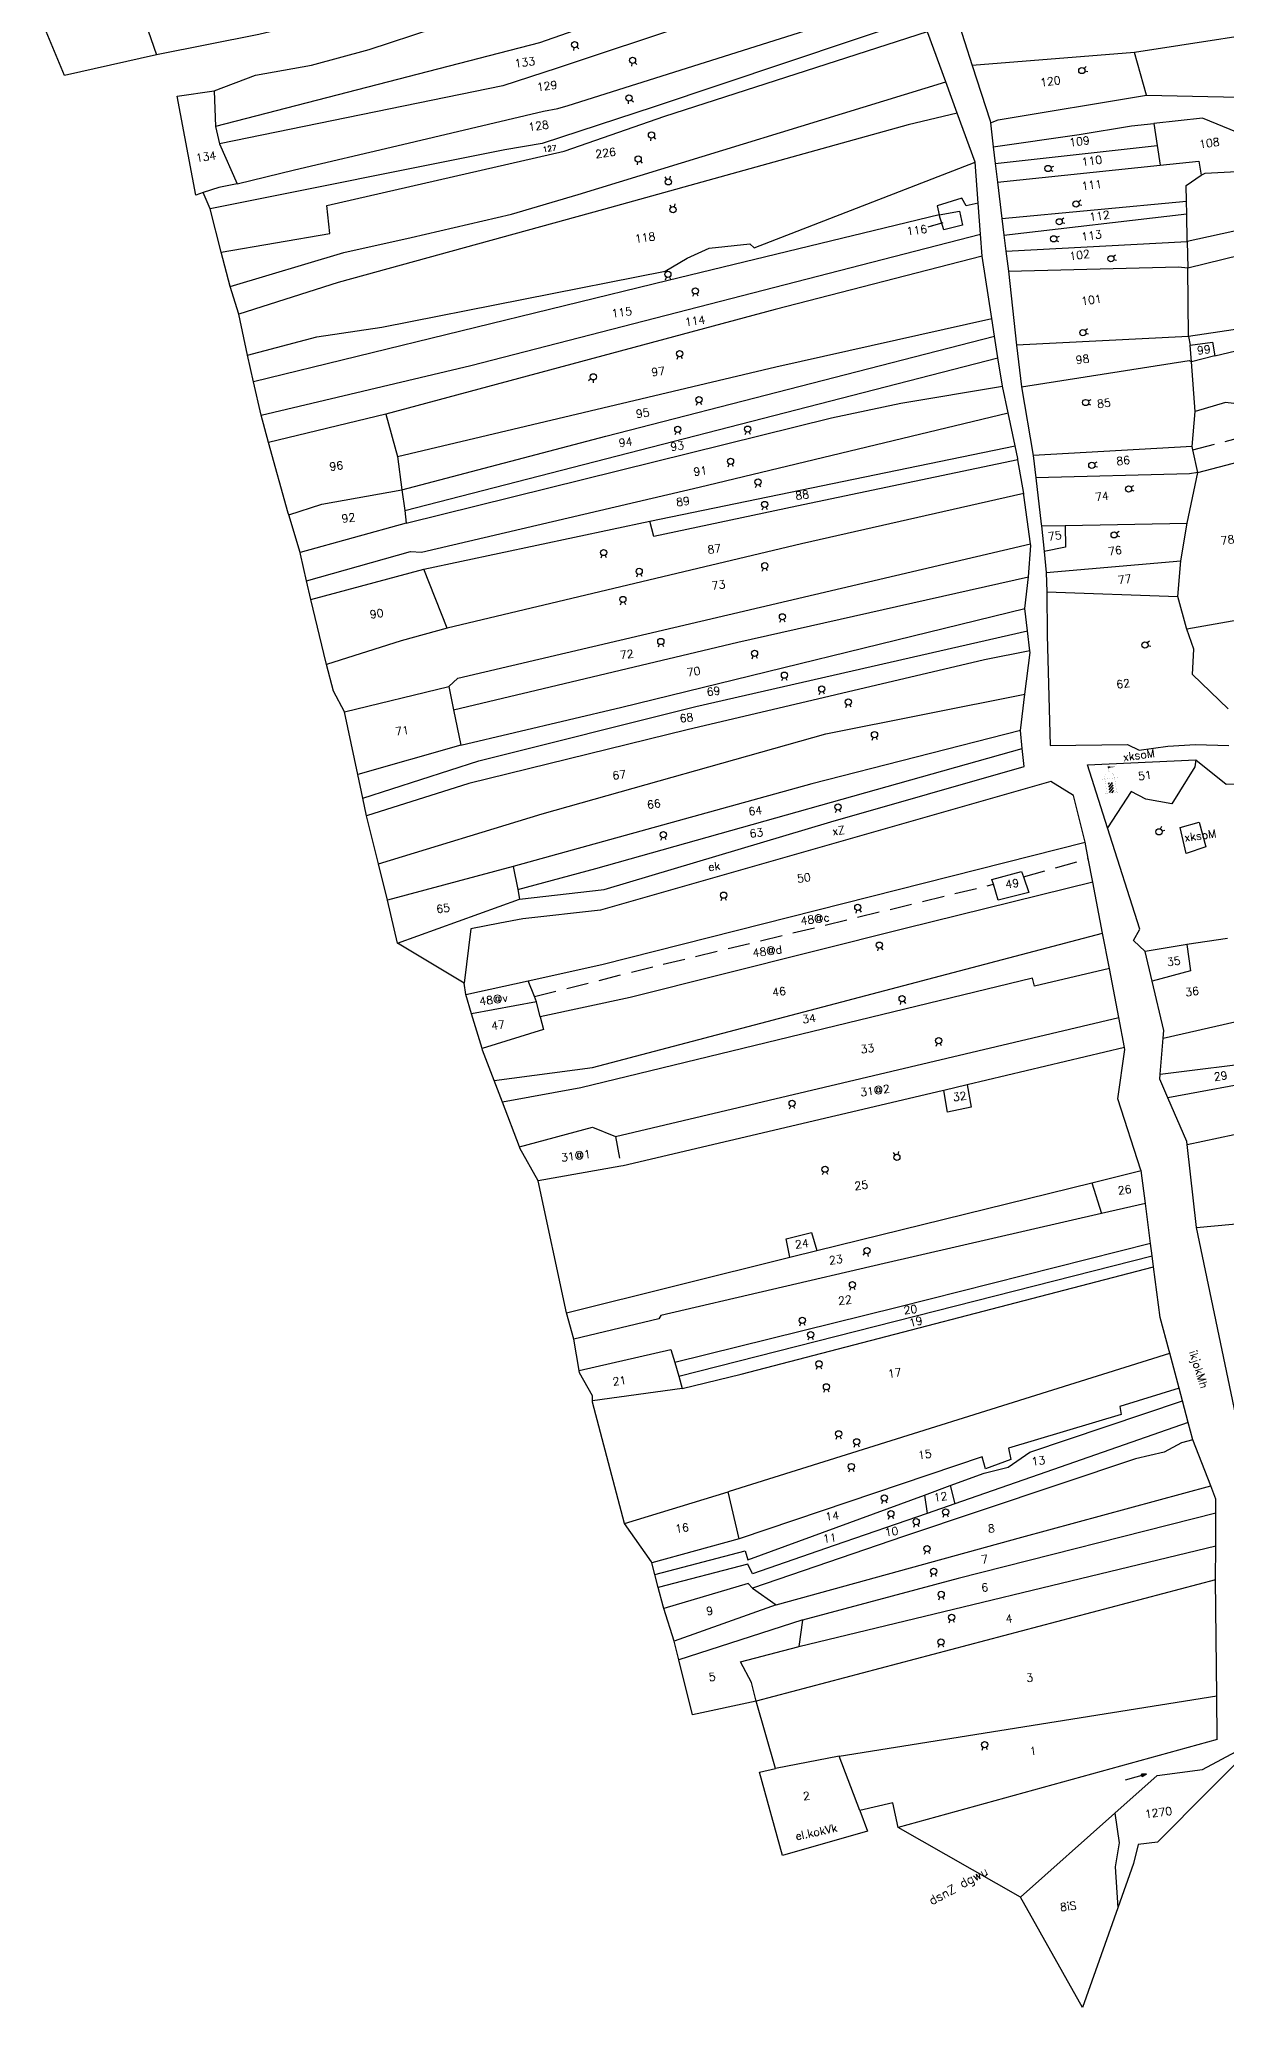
# Model space of a CAD drawing. Header units: metres. Extents: x 299660 to 303543, y 1964825 to 1967747.
# Drawn here: x 300181 to 300697, y 1965243 to 1966098 of the extents above; entities that cross this region are included whole.
import ezdxf

# ---------------------------------------------------------------- set-up
doc = ezdxf.new("R2010")
doc.units = ezdxf.units.M
doc.linetypes.add('DASHED', pattern=[0.75, 0.5, -0.25])
for name, color, linetype in [('OFF', 1, 'Continuous'), ('POLY_PARCEL', 6, 'Continuous'), ('POLY_ROAD', 30, 'Continuous'), ('POLY_SUBPARCEL', 6, 'DASHED'), ('POLY_WATER', 4, 'Continuous'), ('SYM_ARROW', 1, 'Continuous'), ('SYM_WELL', 1, 'Continuous'), ('SYM_WORSHIP', 1, 'Continuous'), ('TEXT_MAPIN', 7, 'Continuous'), ('TEXT_MAPOUT', 7, 'Continuous'), ('TEXT_PARCEL', 7, 'Continuous')]:
    doc.layers.add(name, color=color, linetype=linetype)
doc.styles.get("Standard").update_dxf_attribs({"font": 'simplex.shx'})
doc.dimstyles.get("Standard").update_dxf_attribs({"dimtxt": 0.18, "dimasz": 0.18, "dimexe": 0.18, "dimexo": 0.0625, "dimgap": 0.09, "dimtad": 0, "dimtih": 1, "dimtoh": 1, "dimdec": 4, "dimzin": 0, "dimdsep": 46, "dimtxsty": 'Standard', "dimcen": 0.09, "dimadec": 0, "dimazin": 0, "dimtfac": 1, "dimtdec": 4, "dimtofl": 0, "dimtmove": 0, "dimatfit": 3, "dimfxl": 1, "dimtolj": 1, "dimtzin": 0, "dimarcsym": 0})

# ---------------------------------------------------------------- blocks, each defined once
blk = doc.blocks.new('wwww')
at = {"layer": 'POLY_PARCEL'}
for points in [[(-594.88, 111.19), (-634.53, 101.79), (-692.51, 86.81), (-711.1, 82.73)], [(-713.28, 88.69), (-711.1, 82.73)]]:
    blk.add_lwpolyline(points, dxfattribs=at)
at = {"layer": 'POLY_WATER'}
blk.add_lwpolyline([(-711.1, 82.73), (-727.79, 78.63), (-732.6, 89.49)], dxfattribs=at)
blk = doc.blocks.new('MOTWELL')
for points in [[(-0.15, 0.3), (-0.08, 0.15)], [(0.15, 0.3), (0.08, 0.15)]]:
    blk.add_lwpolyline(points)
blk.add_circle((0, 0), 0.174)
blk = doc.blocks.new('ROADARROW')
h = blk.add_hatch(color=256)
h.paths.add_polyline_path([(0, -1.61), (0.49, -1.61), (0, 0)])
h.paths.add_polyline_path([(0, 0), (-0.49, -1.61), (0, -1.61)])
for points in [[(0, 0), (-0.49, -1.61)], [(0, 0), (0, -7.18)], [(0, 0), (0.49, -1.61)], [(0.49, -1.61), (-0.49, -1.61)]]:
    blk.add_lwpolyline(points)
blk = doc.blocks.new('TEMPLE')
at = {"linetype": 'Continuous'}
blk.add_hatch(color=256, dxfattribs=at).paths.add_polyline_path([(0.28, 5.69), (0.6, 5.75), (0.95, 5.71), (1.39, 5.73), (0.49, 5.85), (0.21, 6.01), (-0.14, 6.06), (-0.15, 5.55), (-0.09, 5.55)])
h = blk.add_hatch(dxfattribs=at)
h.set_pattern_fill('ANSI31', color=256, scale=3.6, style=0)
h.set_pattern_definition([(45, (-94.63405, -100.65248), (-0.318198, 0.318198), [])])
h.paths.add_polyline_path([(-0.51, 2.32), (-0.51, 0), (0.49, 0), (0.49, 2.32)])
at = {"linetype": 'Continuous', "const_width": 0.018}
for points in [[(-1.16, 3.28), (-1.16, 3.69), (-0.97, 4.22), (-0.63, 4.55), (-0.33, 4.73), (-0.16, 4.99), (0.05, 4.8), (0.46, 4.5), (0.69, 4.36), (0.88, 4.09), (1.02, 3.76), (1.06, 3.28)], [(-0.16, 4.99), (-0.14, 6.06), (0.21, 6.01), (0.49, 5.85), (1.39, 5.73), (0.95, 5.71), (0.6, 5.75), (0.28, 5.69), (-0.09, 5.55), (-0.15, 5.55)], [(-1.78, 3.28), (1.75, 3.28)], [(-1.78, 0), (1.78, 0)], [(-1.16, 0), (-1.16, 3.28)], [(-0.51, 0), (-0.51, 2.32), (0.49, 2.32), (0.49, 0)], [(1.06, 0), (1.06, 3.28)]]:
    blk.add_lwpolyline(points, dxfattribs=at)
blk = doc.blocks.new('TEXTARROW')
blk.add_leader([(0, 0), (8.7, 0)], dimstyle='Standard', override={"dimtxt": 2.5, "dimasz": 2.5, "dimexe": 1.25, "dimexo": 0.625, "dimgap": 0.625, "dimtad": 1, "dimtih": 0, "dimtoh": 0, "dimzin": 8, "dimcen": 2.5, "dimtofl": 1})
blk = doc.blocks.new('eferw')
at = {"layer": 'OFF'}
for points in [[(57.4, 492.25), (43.73, 503.17)], [(154, 271.8), (128.8, 290.97)]]:
    blk.add_lwpolyline(points, dxfattribs=at)
at = {"layer": 'POLY_PARCEL'}
for points in [[(28.53, 698.75), (38.22, 700.98), (50.95, 701.53), (64.29, 703.29), (94.55, 708.86), (152.77, 719.05), (162.71, 718.97), (183.91, 720.29)], [(184.71, 714.48), (177.31, 713.38), (176.9, 714.94), (102.5, 699.66), (27.7, 690.73)], [(168.97, 705.48), (105.67, 693.45), (93.05, 691.18), (28.1, 686.72)], [(20.1, 698.64), (28.53, 698.75)], [(22.97, 676.39), (21.3, 676.01), (20.1, 698.64)], [(28.53, 698.75), (27.7, 690.73)], [(30.86, 677.32), (44, 678.71), (67.6, 680.94), (101.35, 684.32), (104.57, 684.47), (106.97, 684.84), (188.28, 699.01)], [(188.87, 694.26), (187.78, 693.72), (126.16, 681.96), (100.05, 677.09), (91.56, 676.85), (24.08, 672.57)], [(27.7, 690.73), (28.1, 686.72)], [(25.24, 662.52), (49.97, 663.41), (50.18, 669.77), (104.69, 674.77), (128.19, 679.5), (189.31, 690.53)], [(28.1, 686.72), (30.86, 677.32)], [(26.15, 654.62), (52.53, 658.75), (68.02, 660.1), (91.08, 662.27), (106.54, 664.66), (191.92, 678.7)], [(234.85, 679.59), (198.23, 681.58)], [(295.75, 676.66), (275.15, 680.39), (234.85, 679.59)], [(236.21, 669.72), (234.85, 679.59)], [(30.86, 677.32), (26.61, 677.01), (22.97, 676.39)], [(24.08, 672.57), (22.97, 676.39)], [(25.24, 662.52), (24.08, 672.57)], [(193.51, 671.44), (182.19, 670.25), (111.75, 660.55), (50.4, 652.3), (27.26, 648.17)], [(200.61, 668.24), (202.42, 668.68), (236.21, 669.72)], [(236.21, 669.72), (249.91, 667.55), (267.43, 664.86), (293.7, 657.84), (298.01, 661.98)], [(26.15, 654.62), (25.24, 662.52)], [(27.97, 638.81), (43.98, 640.81), (58.79, 641.02), (123.66, 644.99), (128.96, 647.2), (134.14, 648.79), (143.3, 648.49), (144.16, 647.47), (196.03, 659.96)], [(200.54, 662.83), (220.03, 662.99), (231.98, 663.37), (237.01, 663.23)], [(256.35, 658.02), (255.44, 658.65), (248.08, 662.93), (237.01, 663.23)], [(237.01, 663.23), (237.11, 658.17)], [(200.48, 659.03), (237.11, 658.17)], [(237.11, 658.17), (237.2, 653.71)], [(27.26, 648.17), (26.15, 654.62)], [(195.49, 650.69), (192.7, 650.5), (191.95, 652.35), (186.27, 651.32), (186.39, 649.3)], [(200.42, 654.79), (237.2, 653.71)], [(237.2, 653.71), (245.91, 653.46), (246, 650.27)], [(27.97, 638.81), (27.26, 648.17)], [(186.39, 649.3), (124.01, 642.77), (28.53, 632.64)], [(200.31, 646.58), (241.98, 644.86)], [(241.98, 644.86), (242.39, 648.42), (246, 650.27)], [(246, 650.27), (246.95, 650.55), (255.49, 649.86)], [(29.22, 624.99), (77.48, 629.79), (195.08, 643.75)], [(200.26, 642.84), (241.65, 642.04)], [(240.93, 635.92), (241.65, 642.04)], [(241.65, 642.04), (241.98, 644.86)], [(28.53, 632.64), (27.97, 638.81)], [(194.79, 638.76), (147.03, 633.12), (57.04, 621.46)], [(200.22, 639.2), (240.93, 635.92)], [(296.64, 637.37), (270.88, 633.89), (266.81, 638.01), (240.93, 635.92)], [(200.15, 634.63), (238.2, 630.52), (240.25, 629.96)], [(240.93, 635.92), (240.25, 629.96)], [(29.22, 624.99), (28.53, 632.64)], [(238.36, 614.63), (240.25, 629.96)], [(240.25, 629.96), (264.37, 632.54), (282.06, 626.89), (283.29, 627.25), (292.76, 628.22)], [(30.08, 618.71), (29.22, 624.99)], [(58.39, 611.66), (145.4, 620.29), (195.02, 624.57)], [(57.04, 621.46), (30.08, 618.71)], [(57.04, 621.46), (58.39, 611.66)], [(58.37, 604.15), (105.46, 609.95), (195.11, 620.57)], [(32.37, 601.94), (32.3, 602.38), (30.08, 618.71)], [(58.36, 599.43), (195.23, 615.63)], [(238.36, 614.63), (199.78, 617.9)], [(58.39, 611.66), (58.37, 604.15)], [(238.24, 608.92), (238.44, 612.69)], [(273.28, 612.52), (273.46, 615.18), (238.36, 614.63)], [(238.36, 614.63), (238.44, 612.69)], [(238.44, 612.69), (243.5, 612.66), (243.64, 609.56)], [(243.64, 609.56), (273.28, 612.52)], [(58.35, 596.57), (156.32, 607.28), (172.21, 608.45), (195.37, 609.19)], [(199.58, 608.46), (237.81, 609.28), (238.24, 608.92)], [(237.63, 597.76), (238.24, 608.92)], [(243.64, 609.56), (238.24, 608.92)], [(32.37, 601.94), (40.07, 603.34), (58.37, 604.15)], [(34.38, 586.68), (58.45, 590.08), (60.86, 589.64), (124.7, 595.8), (195.83, 603.07)], [(58.37, 604.15), (58.36, 599.43)], [(274.49, 601.95), (256.31, 602.87), (246.43, 598.4), (244.61, 598.82), (237.63, 597.76)], [(33.8, 593.22), (32.37, 601.94)], [(58.36, 599.43), (58.35, 596.57)], [(235.85, 590.06), (237.63, 597.76)], [(58.35, 596.57), (33.8, 593.22)], [(112.71, 589.67), (196.41, 595.47)], [(34.38, 586.68), (33.86, 592.85), (33.8, 593.22)], [(60.88, 585.76), (112.71, 589.67)], [(196.63, 592.26), (145.93, 588.62), (113.11, 586.16), (112.71, 589.67)], [(235.85, 590.06), (200.15, 592.77)], [(235.92, 589.24), (235.85, 590.06)], [(236.35, 584.04), (235.92, 589.24)], [(34.74, 582.38), (34.38, 586.68)], [(34.74, 582.38), (60.88, 585.76)], [(64.28, 571.93), (60.88, 585.76)], [(196.89, 584.64), (145.84, 580.04), (64.28, 571.93)], [(236.35, 584.04), (234.47, 584.05), (200.07, 587.74)], [(236.35, 584.04), (257.51, 586.66)], [(36.3, 567.45), (36.26, 567.75), (34.74, 582.38)], [(232.41, 573.07), (236.35, 584.04)], [(205.2, 576.24), (204.63, 571.43), (199.69, 571.11)], [(199.87, 576.86), (205.2, 576.24)], [(205.2, 576.24), (232.41, 573.07)], [(64.28, 571.93), (53.64, 570.48), (36.3, 567.45)], [(62.92, 558.87), (65.16, 560.48), (196.9, 573.21)], [(229.9, 564.87), (232.41, 573.07)], [(38.86, 556.36), (37.04, 561.29), (36.3, 567.45)], [(63.27, 553.53), (128.66, 560.1), (195.44, 565.89)], [(199.54, 566.33), (229.9, 564.87)], [(228.17, 557.01), (229.9, 564.87)], [(38.86, 556.36), (62.92, 558.87)], [(62.92, 558.87), (63.27, 553.53)], [(63.8, 545.44), (100.89, 549.07), (193.66, 558.94)], [(199.11, 561.97), (228.17, 557.01)], [(39.96, 542), (38.86, 556.36)], [(40.38, 536.59), (67.38, 541.42), (117.39, 546.96), (193.61, 553.92)], [(63.27, 553.53), (63.8, 545.44)], [(229.19, 549.47), (229.15, 549.67), (228.17, 557.01)], [(193.57, 549.38), (183.13, 548.73), (114.75, 542.04), (64.46, 536.68), (40.69, 532.5)], [(235.98, 530.44), (229.09, 539.18), (230.12, 544.79), (229.19, 549.47)], [(245.99, 550.19), (229.19, 549.47)], [(63.8, 545.44), (39.96, 542)], [(40.38, 536.59), (39.96, 542)], [(40.69, 532.5), (40.38, 536.59)], [(41.92, 521.42), (79.88, 527.65), (145.59, 537), (191.15, 539.84)], [(41.92, 521.42), (40.69, 532.5)], [(189.04, 531.87), (140.94, 526.28), (71.84, 516.83)], [(72.17, 511.52), (90.2, 513.86), (188.92, 527.8)], [(42.85, 513.04), (41.92, 521.42)], [(227.24, 520.1), (226.82, 518.52), (220.58, 510.99), (214.93, 512.8), (211.88, 514.96), (205.53, 507.57)], [(71.84, 516.83), (42.85, 513.04)], [(71.84, 516.83), (72.17, 511.52)], [(43.73, 503.17), (42.85, 513.04)], [(72.17, 511.52), (72.31, 509.36)], [(71.78, 490.9), (88.64, 492.3), (200.11, 505.07)], [(178.18, 499.54), (185.07, 500.38), (185.31, 499.14)], [(178.38, 498.4), (178.18, 499.54)], [(185.31, 499.14), (186.02, 495.5), (179.01, 494.72), (178.38, 498.4)], [(57.46, 489.72), (57.4, 492.25)], [(200.62, 495.86), (157.35, 491.17), (94.01, 484.09), (73.34, 482.45)], [(57.46, 489.72), (71.78, 490.9)], [(58.17, 485.21), (57.46, 489.72)], [(72.97, 485.96), (58.17, 485.21)], [(59.44, 477.14), (58.17, 485.21)], [(61.17, 469.65), (83.52, 469.58), (201.27, 484.19)], [(73.34, 482.45), (72.97, 485.96)], [(73.34, 482.45), (73.72, 479.53), (59.44, 477.14)], [(219.72, 479.13), (219.29, 479.12), (210.23, 478.83)], [(219.72, 479.13), (219.72, 473.22), (210.88, 472.07)], [(228.93, 479.3), (219.72, 479.13)], [(61.17, 469.65), (59.49, 476.81), (59.44, 477.14)], [(201.72, 476.14), (184.48, 474.46), (184.27, 476.29), (80.27, 465.45), (62.36, 464.56)], [(62.36, 464.56), (61.17, 469.65)], [(86.58, 453.56), (202.35, 464.95)], [(64.8, 454.09), (62.36, 464.56)], [(211.61, 459.02), (234.11, 461.06)], [(64.8, 454.09), (81.68, 456.33), (86.58, 453.56)], [(202.73, 458.04), (166.55, 454.48)], [(67.95, 445.99), (64.87, 453.8), (64.8, 454.09)], [(161.12, 453.95), (160.78, 453.91), (87.39, 446.77)], [(166.55, 454.48), (166.75, 449.42), (161.31, 448.95), (161.12, 453.95)], [(166.55, 454.48), (161.12, 453.95)], [(209.88, 451.07), (234.1, 450.81)], [(234.1, 450.81), (233.92, 446.65), (210.88, 445.52)], [(86.88, 446.75), (67.95, 445.99)], [(70.35, 415.68), (67.95, 445.99)], [(87.39, 446.77), (86.88, 446.75)], [(213.76, 434.56), (256.91, 437.83), (256.77, 439.04), (268.69, 440.28)], [(191.36, 428.9), (202.71, 430.13)], [(121.8, 421.39), (121.52, 425.57), (127.4, 426.23), (127.99, 422.06)], [(127.99, 422.06), (191.36, 428.9)], [(191.36, 428.9), (192.62, 421.77)], [(70.35, 415.68), (121.8, 421.39)], [(192.62, 421.77), (142.66, 417.16), (91.28, 412.24), (90.74, 411.62), (71.19, 409.57)], [(121.8, 421.39), (122.11, 421.42), (127.99, 422.06)], [(202.68, 422.7), (192.62, 421.77)], [(71.19, 409.57), (70.35, 415.68)], [(202.64, 413.62), (144.2, 406.92), (92.96, 401.34)], [(213.39, 415.81), (257.22, 413.93)], [(71.38, 402.44), (71.19, 409.57)], [(93.44, 398.19), (202.62, 410.78)], [(93.87, 395.37), (107.44, 396.76), (202.61, 408.34)], [(71.38, 402.44), (92.49, 404.41), (92.96, 401.34)], [(73.48, 395.31), (73.66, 396.42), (71.4, 401.93), (71.38, 402.44)], [(92.96, 401.34), (93.44, 398.19)], [(76.91, 367.02), (73.43, 394.97), (73.48, 395.31)], [(93.87, 395.37), (73.48, 395.31)], [(93.44, 398.19), (93.87, 395.37)], [(101.03, 370.96), (101.29, 371.01), (203.64, 388.57)], [(204.66, 380.48), (190.89, 378.21), (190.94, 376.33), (164.79, 372.22), (165.03, 369.67), (159.07, 368.34), (158.69, 371.11), (102.3, 360.19), (102.02, 360.15)], [(150.71, 365.66), (158.63, 367.4), (164.2, 367.99), (169.43, 370.72), (205.03, 377.58)], [(205.67, 372.59), (172.44, 365.74), (151.21, 361.46)], [(76.91, 367.02), (101.03, 370.96)], [(102.02, 360.15), (101.03, 370.96)], [(206.18, 368.52), (203.57, 368.19), (199.38, 366.66), (192.8, 366.07), (138.72, 355.72), (103.53, 348.73)], [(81.84, 357.41), (81.81, 357.66), (76.91, 367.02)], [(82.16, 354.7), (103, 357.29), (103.3, 355.19), (144.64, 364.31)], [(144.64, 364.31), (150.71, 365.66)], [(144.64, 364.31), (144.73, 360.15)], [(150.71, 365.66), (151.21, 361.46)], [(102.02, 360.15), (81.84, 357.41)], [(144.73, 360.15), (123.04, 355.78), (103.94, 351.94), (103.17, 354.19), (82.52, 351.67)], [(151.21, 361.46), (144.73, 360.15)], [(82.16, 354.7), (81.84, 357.41)], [(82.52, 351.67), (82.16, 354.7)], [(108.33, 344.27), (165.09, 352.02), (208.76, 357.78)], [(83.12, 346.88), (83.03, 347.39), (82.52, 351.67)], [(103.53, 348.73), (102.72, 349.89), (83.12, 346.88)], [(209.09, 351.54), (149.64, 344.71), (113.72, 340.12)], [(84.48, 339.25), (83.12, 346.88)], [(103.53, 348.73), (108.33, 344.27)], [(108.33, 344.27), (84.48, 339.25)], [(112.1, 334.34), (208.09, 344.24)], [(84.92, 334.96), (84.48, 339.25)], [(113.72, 340.12), (113.57, 340.1), (84.92, 334.96)], [(207.04, 336.63), (100.92, 323.43)], [(113.72, 340.12), (112.1, 334.34)], [(100.92, 323.43), (86.34, 322.25), (84.92, 334.96)], [(100.92, 323.43), (100.48, 327.73), (98.64, 332.68), (111.85, 334.31), (112.1, 334.34)], [(103.22, 307.82), (100.92, 323.43)], [(117.81, 308.63), (203.79, 310.78)], [(120.74, 295.93), (121.85, 291.09), (102.2, 288.22), (99.52, 307.47), (103.22, 307.82)], [(117.81, 308.63), (103.22, 307.82)], [(120.74, 295.93), (117.81, 308.63)], [(212.31, 299.95), (186.18, 279.89), (181.84, 279.98), (180.22, 275.85), (175.4, 266.48)], [(128.8, 290.97), (128.35, 296.64), (120.74, 295.93)], [(177.56, 287.65), (177.61, 280.95), (176.03, 275.72), (175.4, 266.48)], [(175.4, 266.48), (164.49, 245.29), (154, 271.8)]]:
    blk.add_lwpolyline(points, dxfattribs=at)
for points in [[(186.39, 649.3), (191.07, 649.52), (191.35, 646.29), (186.97, 645.77)], [(221.75, 505.44), (226.13, 506.06), (226.89, 500.37), (222.26, 499.45)]]:
    blk.add_lwpolyline(points, close=True, dxfattribs=at)
at = {"layer": 'POLY_ROAD'}
for points in [[(193.33, 709.53), (198.23, 681.58)], [(191.92, 678.7), (189.35, 690.23), (189.31, 690.53)], [(193.51, 671.44), (191.92, 678.7)], [(198.23, 681.58), (200.62, 668.71), (200.61, 668.24)], [(196.03, 659.96), (193.51, 671.44)], [(200.61, 668.24), (200.54, 662.83)], [(195.49, 650.69), (196.03, 659.96)], [(200.54, 662.83), (200.48, 659.03)], [(200.48, 659.03), (200.42, 654.79)], [(200.42, 654.79), (200.31, 646.58)], [(195.08, 643.75), (195.49, 650.69)], [(200.31, 646.58), (200.26, 642.84)], [(194.79, 638.76), (195.08, 643.75)], [(200.26, 642.84), (200.22, 639.2)], [(195.02, 624.57), (194.79, 638.76)], [(200.22, 639.2), (200.15, 634.63)], [(200.15, 634.63), (199.78, 617.9)], [(195.11, 620.57), (195.02, 624.57)], [(195.23, 615.63), (195.11, 620.57)], [(195.37, 609.19), (195.23, 615.63)], [(199.78, 617.9), (199.58, 608.46)], [(195.83, 603.07), (195.37, 609.19)], [(199.58, 608.46), (200.15, 592.77)], [(196.41, 595.47), (195.83, 603.07)], [(196.63, 592.26), (196.62, 592.57), (196.41, 595.47)], [(196.89, 584.64), (196.63, 592.26)], [(200.15, 592.77), (200.07, 587.74)], [(196.9, 573.21), (196.9, 584.26), (196.89, 584.64)], [(200.07, 587.74), (199.88, 577.24), (199.87, 576.86)], [(199.87, 576.86), (199.69, 571.11)], [(195.44, 565.89), (196.9, 572.84), (196.9, 573.21)], [(199.69, 571.11), (199.54, 566.33)], [(193.66, 558.94), (195.44, 565.89)], [(199.54, 566.33), (199.11, 561.97)], [(193.61, 553.92), (193.66, 558.94)], [(199.11, 561.97), (197.84, 552.3), (195.26, 527.67), (212.5, 525.55), (214.93, 523.89), (221.45, 523.93), (227.66, 523.5), (235.03, 522.31)], [(193.57, 549.38), (193.61, 553.92)], [(191.15, 539.84), (193.56, 548.95), (193.57, 549.38)], [(189.04, 531.87), (191.15, 539.84)], [(188.92, 527.8), (189.04, 531.87)], [(72.31, 509.36), (91.45, 508.97), (143.99, 517.21), (188.8, 523.73), (188.92, 527.8)], [(200.11, 505.07), (200.09, 505.38), (198.9, 515.81), (194.28, 519.57), (89.98, 504.43), (72.45, 504.81), (67.16, 504.57), (60.54, 504.15), (57.4, 492.25)], [(205.53, 507.57), (202.96, 522.18), (227.24, 520.1)], [(227.24, 520.1), (233.33, 513.73), (261.12, 510.36)], [(43.73, 503.17), (72.31, 509.36)], [(200.32, 501.27), (200.11, 505.07)], [(210.23, 478.83), (207.97, 481.65), (209.67, 483.98), (205.53, 507.57)], [(200.62, 495.86), (200.32, 501.27)], [(201.27, 484.19), (200.62, 495.86)], [(201.72, 476.14), (201.27, 484.19)], [(210.88, 472.07), (210.23, 478.83)], [(202.35, 464.95), (201.72, 476.14)], [(211.61, 459.02), (211.97, 460.69), (210.88, 472.07)], [(202.73, 458.04), (202.35, 464.95)], [(202.71, 430.13), (202.71, 430.24), (199.66, 446.8), (202.76, 457.6), (202.73, 458.04)], [(209.88, 451.07), (211.61, 459.02)], [(210.88, 445.52), (209.64, 449.94), (209.88, 451.07)], [(213.76, 434.56), (213.78, 435.24), (210.88, 445.52)], [(213.39, 415.81), (213.76, 434.56)], [(202.68, 422.7), (202.71, 430.13)], [(202.64, 413.62), (202.68, 422.7)], [(202.62, 410.78), (202.64, 413.62)], [(216.6, 371.24), (213.39, 415.81)], [(203.64, 388.57), (203.56, 389.12), (202.56, 396.79), (202.61, 408.34)], [(202.61, 408.34), (202.62, 410.78)], [(204.66, 380.48), (203.64, 388.57)], [(205.03, 377.58), (204.66, 380.48)], [(205.67, 372.59), (205.03, 377.58)], [(206.18, 368.52), (205.67, 372.59)], [(208.76, 357.78), (206.18, 368.52)], [(209.09, 351.54), (209.52, 354.62), (208.76, 357.78)], [(208.09, 344.24), (209.09, 351.54)], [(207.04, 336.63), (208.09, 344.24)], [(203.79, 310.78), (207.04, 336.63)], [(202.56, 301.04), (203.79, 310.78)], [(202.56, 301.04), (128.8, 290.97)], [(177.56, 287.65), (188.13, 294.76), (198.43, 294.76), (212.31, 299.95)], [(154, 271.8), (177.56, 287.65)]]:
    blk.add_lwpolyline(points, dxfattribs=at)
at = {"layer": 'POLY_SUBPARCEL', "ltscale": 10}
for points in [[(235.92, 589.24), (248.23, 590.76), (257.8, 591.45), (276.51, 595.76)], [(185.31, 499.14), (200.32, 501.27)], [(72.68, 487.17), (102.37, 490.49), (178.38, 498.4)], [(72.68, 487.17), (71.78, 490.9)], [(72.97, 485.96), (72.68, 487.17)], [(86.58, 453.56), (86.88, 446.75)]]:
    blk.add_lwpolyline(points, dxfattribs=at)
at = {"layer": 'SYM_ARROW'}
for name, p, xscale, yscale, zscale, rotation in [('TEXTARROW', (183.63, 646.9), 0.4, 0.4, 0.4, 9.455067246645887), ('ROADARROW', (185.82, 295.43), 0.6983001163252993, 0.6983001163252993, 0.6983001163252993, 278.6024614007711)]:
    blk.add_blockref(name, p, dxfattribs=dict(at, xscale=xscale, yscale=yscale, zscale=zscale, rotation=rotation))
at = {"layer": 'SYM_WELL', "xscale": 4, "yscale": 4, "zscale": 4}
for p, rotation in [((110.24, 698.17), 192.9242223376716), ((122.7, 692.94), 192.9242223376716), ((120.77, 684.65), 192.9242223376716), ((222.57, 677.16), 278.0147293183472), ((124.68, 675.74), 192.9242223376716), ((120.99, 670.78), 192.9242223376716), ((212.07, 656.34), 257.1527286109551), ((217.27, 647.59), 273.4629762388064), ((124.15, 644.17), 174.2717411405682), ((212.98, 644.12), 273.4629762388063), ((129.77, 639.66), 174.2717411405682), ((211.23, 640.49), 260.2058928370453), ((223.39, 634.32), 273.4629762388064), ((104.45, 623.56), 146.5314987514519), ((124.38, 626.12), 174.2717411405682), ((127.31, 615.28), 174.2717411405682), ((214.92, 618.7), 273.4629762388064), ((121.7, 609.34), 174.2717411405682), ((137.29, 607.27), 174.2717411405682), ((213.43, 603.04), 262.3597819794064), ((132.5, 600.58), 174.2717411405682), ((138.01, 595.15), 174.2717411405682), ((138.82, 589.96), 174.2717411405682), ((212.93, 588.86), 269.0230756433493), ((101.45, 584.08), 174.2717411405682), ((220.41, 582.46), 269.0230756433493), ((108.82, 578.81), 174.2717411405682), ((137, 576.29), 174.2717411405682), ((104.34, 573.04), 174.2717411405682), ((215.81, 572.67), 269.0230756433493), ((111.54, 562.53), 174.2717411405682), ((139.4, 564.38), 174.2717411405682), ((132.08, 557.09), 174.2717411405682), ((138.09, 551.31), 174.2717411405682), ((146, 547.1), 174.2717411405682), ((219.37, 547.2), 275.582169212735), ((151.51, 543.39), 174.2717411405682), ((156.38, 535.33), 174.2717411405682), ((106.29, 519.38), 174.2717411405682), ((146.07, 520.29), 174.2717411405682), ((117.91, 504.09), 174.2717411405682), ((216.91, 505.12), 301.9600383438854), ((161.51, 465.2), 174.2717411405682), ((126.93, 455.61), 174.2717411405682), ((132.3, 439.94), 174.2717411405682), ((148.67, 440.44), 3.145656843005847), ((139.21, 420.51), 159.2644846224967), ((134.93, 413.38), 174.2717411405682), ((122.68, 406.93), 174.2717411405682), ((124.12, 403.51), 174.2717411405682), ((125.08, 396.74), 174.2717411405682), ((126.06, 391.39), 174.2717411405682), ((127.36, 380.55), 174.2717411405682), ((131.14, 378.23), 174.2717411405682), ((129.23, 372.87), 174.2717411405682), ((135.62, 364.85), 174.2717411405682), ((136.62, 361.16), 174.2717411405682), ((142.02, 358.61), 174.2717411405682), ((148.88, 359.92), 174.2717411405681), ((143.64, 352.29), 174.2717411405682), ((144.41, 347.05), 174.2717411405682), ((145.41, 341.66), 174.2717411405682), ((147.04, 336.24), 174.2717411405682), ((143.92, 331.08), 174.2717411405682), ((150.57, 306.87), 174.2717411405682)]:
    blk.add_blockref('MOTWELL', p, dxfattribs=dict(at, rotation=rotation))
for p in [(127.02, 664.77), (127.24, 658.45)]:
    blk.add_blockref('MOTWELL', p, dxfattribs=at)
at = {"layer": 'SYM_WELL', "ltscale": 10, "xscale": 4, "yscale": 4, "zscale": 4, "rotation": 183.5228473526371}
for p in [(147.46, 497.33), (151.15, 488.27), (154.6, 475.64)]:
    blk.add_blockref('MOTWELL', p, dxfattribs=at)
at = {"layer": 'SYM_WORSHIP'}
blk.add_blockref('TEMPLE', (207.57, 515.21), dxfattribs=at)
at = {"layer": 'TEXT_MAPIN'}
for s, p in [('xksoM', (211.08, 521.95)), ('xZ', (144.05, 514.14)), ('ek', (115.3, 509.9)), ('xksoM', (222.35, 502.16))]:
    blk.add_text(s, height=1.8, dxfattribs=at).set_placement(p)
blk.add_text('ikjokMh', height=1.8, rotation=280.0684, dxfattribs=at).set_placement((207.94, 388.27))
at = {"layer": 'TEXT_MAPIN', "ltscale": 10}
blk.add_text('el.kokVk', height=1.8, rotation=4.3953, dxfattribs=at).set_placement((105.7, 291.2))
at = {"layer": 'TEXT_MAPOUT', "ltscale": 10}
for s, p in [('dgwu', (141.32, 275.5)), ('dsnZ', (133.97, 272.62))]:
    blk.add_text(s, height=2, rotation=20.5413, dxfattribs=at).set_placement(p)
at = {"layer": 'TEXT_PARCEL'}
for s, height, p in [('133', 1.8, (96.31, 694.86)), ('129', 1.8, (100.56, 688.91)), ('134', 1.8, (22.38, 683.4)), ('128', 1.8, (97.46, 680.29)), ('127', 1.2, (100.02, 675.17)), ('226', 1.8, (111.6, 672.21)), ('120', 1.8, (212.91, 674.8)), ('109', 1.8, (217.6, 660.55)), ('110', 1.8, (219.78, 655.85)), ('108', 1.8, (246.5, 656.28)), ('118', 1.8, (117.85, 652.17)), ('111', 1.8, (219.02, 650.45)), ('116', 1.8, (178.67, 645.64)), ('112', 1.8, (219.83, 643.35)), ('115', 1.8, (110.41, 636.2)), ('113', 1.8, (217.46, 639.21)), ('114', 1.8, (126.49, 632.08)), ('102', 1.8, (214.21, 635.22)), ('101', 1.8, (215.49, 624.84)), ('97', 1.8, (117.52, 621.91)), ('96', 1.8, (42.91, 610.53)), ('95', 1.8, (112.82, 613.09)), ('98', 1.8, (212.5, 611.89)), ('99', 1.8, (239.84, 610.34)), ('94', 1.8, (108.12, 607.12)), ('93', 1.8, (119.51, 604.7)), ('85', 1.8, (215.94, 601.44)), ('92', 1.8, (44.05, 598.58)), ('91', 1.8, (123.92, 598.44)), ('89', 1.8, (119.14, 592.18)), ('88', 1.8, (145.91, 590.05)), ('86', 1.8, (218.51, 588.07)), ('87', 1.8, (124.7, 580.66)), ('74', 1.8, (212.7, 580.74)), ('90', 1.8, (47.47, 576.39)), ('73', 1.8, (124.56, 572.49)), ('75', 1.8, (201.02, 573.35)), ('76', 1.8, (213.98, 568.22)), ('78', 1.8, (239.4, 567.26)), ('77', 1.8, (215.26, 561.54)), ('72', 1.8, (102.01, 559.78)), ('70', 1.8, (116.4, 553.95)), ('71', 1.8, (49.62, 549.54)), ('69', 1.8, (120.24, 548.97)), ('68', 1.8, (113.41, 543.85)), ('62', 1.8, (211.8, 538.32)), ('67', 1.8, (96.71, 533.15)), ('66', 1.8, (103.55, 525.61)), ('64', 1.8, (125.97, 521.07)), ('51', 1.8, (213.91, 517.21)), ('63', 1.8, (125.54, 516.09)), ('65', 1.8, (53.43, 508.68)), ('50', 1.8, (134.79, 504.64)), ('48@c', 1.8, (134.3, 495.12)), ('49', 1.8, (181.07, 497.1)), ('48@v', 1.8, (60.27, 486.83)), ('48@d', 1.8, (122.66, 489.4)), ('47', 1.8, (62.15, 481.01)), ('46', 1.8, (125.83, 480.02)), ('34', 1.8, (131.72, 473.1)), ('35', 1.8, (214.73, 474.92)), ('36', 1.8, (217.92, 467.63)), ('33', 1.8, (143.81, 464.67)), ('31@2', 1.8, (142.44, 455.1)), ('32', 1.8, (162.96, 451.23)), ('31@1', 1.8, (73.79, 449.54)), ('29', 1.8, (221.75, 447.94)), ('25', 1.8, (138.33, 434.37)), ('26', 1.8, (196.92, 425.46)), ('24', 1.8, (123.33, 423.11)), ('23', 1.8, (130.43, 418.57)), ('22', 1.8, (131.24, 409.25)), ('20', 1.8, (145.56, 405.19)), ('21', 1.8, (78.54, 398.04)), ('17', 1.8, (140.16, 391.52)), ('15', 1.8, (144.42, 372.48)), ('13', 1.8, (169.56, 367.62)), ('16', 1.8, (88.07, 363.36)), ('14', 1.8, (121.92, 361.54)), ('12', 1.8, (146.65, 362.55)), ('11', 1.8, (120.7, 356.68)), ('10', 1.8, (134.69, 356.27)), ('8', 1.8, (157.8, 353.97)), ('9', 1.8, (92.52, 344.05)), ('7', 1.8, (155.36, 347.29)), ('6', 1.8, (154.55, 341.01)), ('4', 1.8, (159.01, 333.31)), ('5', 1.8, (91.1, 329.26)), ('3', 1.8, (161.85, 319.54)), ('2', 1.8, (108.54, 299.89)), ('1', 1.8, (160.43, 303.13)), ('1270', 1.8, (184.21, 285.61)), ('8iS', 1.8, (162.5, 267.41))]:
    blk.add_text(s, height=height, dxfattribs=at).set_placement(p)
blk.add_text('19', height=1.8, rotation=5.7062, dxfattribs=at).set_placement((146.49, 402.2))

msp = doc.modelspace()

# ---------------------------------------------------------------- block references
for name, p, xscale, yscale, zscale, rotation in [('wwww', (301923.22, 1965859.66), 2.384748923255506, 2.384748923255506, 2.384748923255506, 358.8258258128525), ('eferw', (300382.65, 1964730.97), 1.931870415217887, 1.931870415217887, 1.931870415217887, 7.678013842247641)]:
    msp.add_blockref(name, p, dxfattribs=dict(xscale=xscale, yscale=yscale, zscale=zscale, rotation=rotation))

doc.saveas('drawing.dxf')
